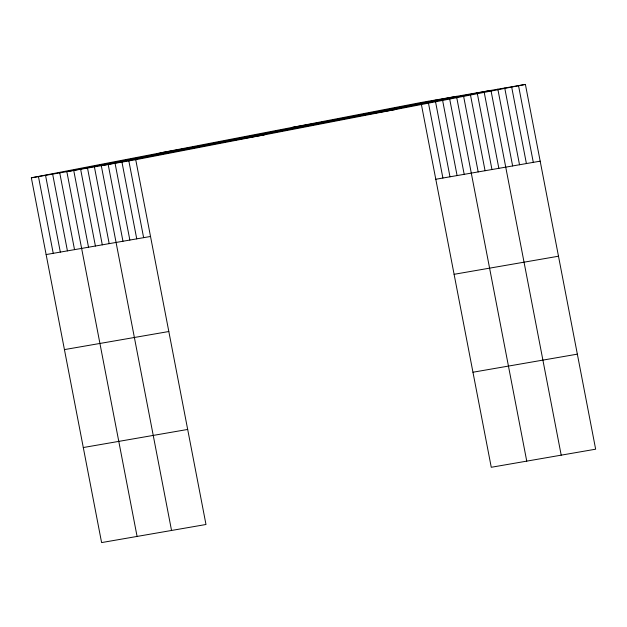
<?xml version="1.0" encoding="UTF-8"?>
<svg xmlns="http://www.w3.org/2000/svg" width="627" height="627" viewBox="0 0 627 627"><rect width="100%" height="100%" fill="white"/><g stroke="black" fill="none" stroke-linecap="round" stroke-linejoin="round"><path stroke-width="0.94" d="M31.35 177.809L135.738 159.72L205.985 524.493L101.598 542.582L31.35 177.809L421.015 102.507L525.402 84.418L595.65 449.191L491.262 467.28L421.383 104.427M135.738 159.72L525.402 84.418M292.425 127.352L396.813 109.263M159.94 152.957L264.328 134.868M435.796 179.259L540.184 161.17M46.132 254.562L150.519 236.473M454.097 274.305L558.492 256.216M64.432 349.607L168.828 331.518M472.954 372.234L577.349 354.145M83.289 447.537L187.685 429.448M518.513 85.609L533.295 162.362M511.624 86.8L526.406 163.561M504.735 87.999L519.517 164.752M497.846 89.191L512.627 165.943M561.204 455.163L490.957 90.382L101.292 165.685L171.539 530.466M484.068 91.581L498.849 168.334M477.178 92.772L491.96 169.525M470.469 94.928L485.071 170.724M463.58 96.119L478.182 171.916M526.751 461.135L456.511 96.354L66.846 171.657L137.086 536.438M449.41 97.585L464.192 174.337M442.309 98.815L457.091 175.568M435.209 100.046L449.99 176.798M428.116 101.276L442.897 178.029M128.849 160.912L143.63 237.664M121.959 162.103L136.741 238.863M115.07 163.302L129.852 240.055M108.181 164.493L122.963 241.246M94.403 166.884L109.184 243.637M87.514 168.075L102.295 244.828M80.624 169.266L95.406 246.027M73.735 170.466L88.517 247.218M59.745 172.887L74.527 249.64M52.644 174.118L67.426 250.871M45.544 175.348L60.325 252.101M38.451 176.579L53.232 253.332"/></g></svg>
